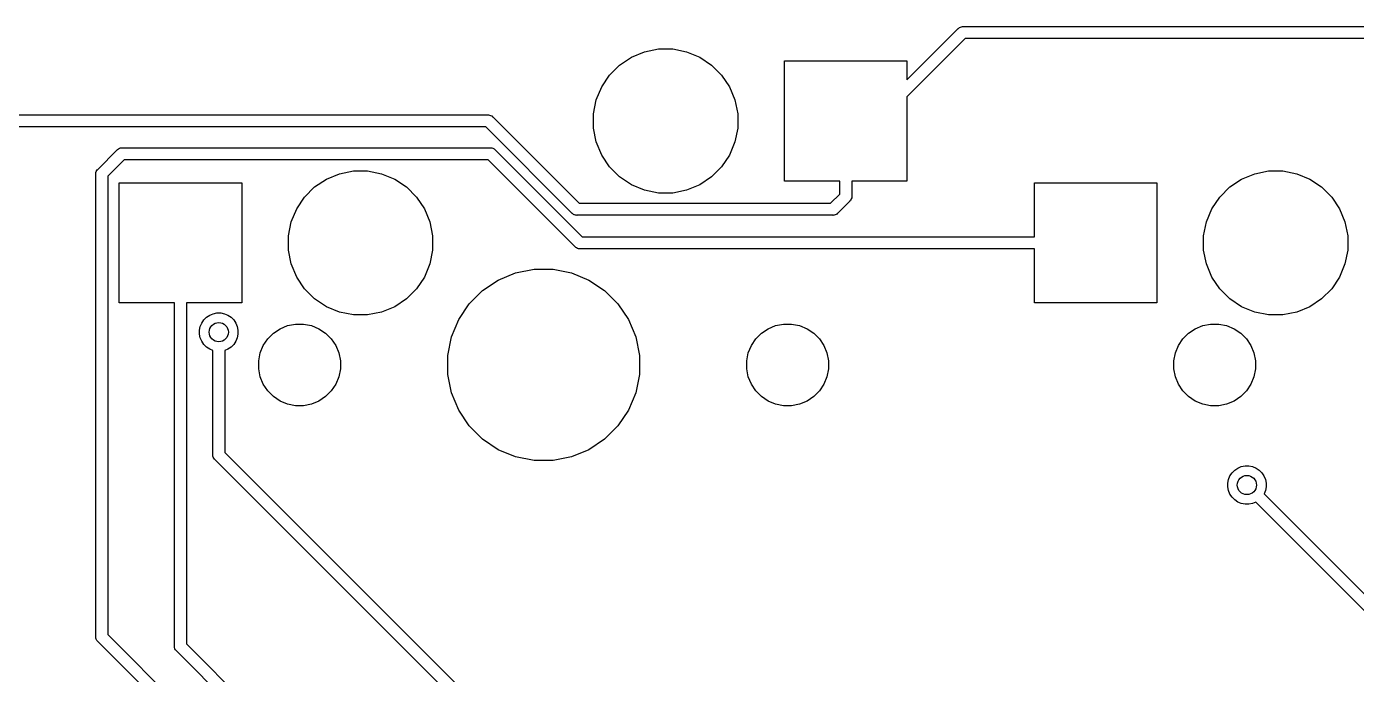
# Model space of a CAD drawing. Extents: x 1.2 to 14.9, y -4.9 to -0.3.
# Drawn here: x 9.416 to 10.506, y -0.989 to -0.458 of the extents above; entities that cross this region are included whole.
import ezdxf

# ---------------------------------------------------------------- set-up
doc = ezdxf.new("R2010")
doc.units = 0
doc.header["$MEASUREMENT"] = 0
doc.layers.add('BLACK', color=7, linetype='CONTINUOUS')

msp = doc.modelspace()

# ---------------------------------------------------------------- linework, layer by layer
at = {"layer": 'BLACK', "linetype": 'CONTINUOUS'}
for p, q in [((10.1816, -0.457983), (10.1825, -0.457701)), ((10.1825, -0.457701), (10.1833, -0.45763)), ((10.1833, -0.45763), (10.1835, -0.457606)), ((10.1833, -0.45763), (10.1833, -0.45763)), ((10.1835, -0.457606), (10.1837, -0.45763)), ((10.1837, -0.45763), (10.827, -0.45763)), ((10.1378, -0.501265), (10.1799, -0.459242)), ((10.1855, -0.467472), (10.1378, -0.515184)), ((10.1799, -0.459242), (10.18, -0.459055)), ((10.18, -0.459055), (10.1802, -0.458901)), ((10.1802, -0.458901), (10.1808, -0.45844)), ((10.1802, -0.458901), (10.1802, -0.458901)), ((10.1808, -0.45844), (10.1816, -0.457983)), ((10.1808, -0.45844), (10.1808, -0.45844)), ((10.1808, -0.45844), (10.1808, -0.45844)), ((10.8252, -0.467472), (10.1855, -0.467472)), ((9.91203, -0.482666), (9.92277, -0.478214)), ((9.92277, -0.478214), (9.93418, -0.475945)), ((9.93418, -0.475945), (9.94582, -0.475945)), ((9.94582, -0.475945), (9.95723, -0.478214)), ((9.95723, -0.478214), (9.96797, -0.482666)), ((9.89413, -0.497355), (9.90235, -0.489129)), ((9.90235, -0.489129), (9.91203, -0.482666)), ((9.96797, -0.482666), (9.97765, -0.489129)), ((9.97765, -0.489129), (9.98587, -0.497355)), ((10.0374, -0.584213), (10.0374, -0.485787)), ((10.0374, -0.485787), (10.1378, -0.485787)), ((10.1378, -0.485787), (10.1378, -0.501265)), ((9.88767, -0.507027), (9.89413, -0.497355)), ((9.98587, -0.497355), (9.99233, -0.507027)), ((9.88321, -0.517774), (9.88767, -0.507027)), ((9.99233, -0.507027), (9.99679, -0.517774)), ((9.88094, -0.529184), (9.88321, -0.517774)), ((9.99679, -0.517774), (9.99906, -0.529184)), ((10.1378, -0.515184), (10.1378, -0.584213)), ((9.38783, -0.530079), (9.79449, -0.530079)), ((9.79449, -0.530079), (9.79473, -0.530055)), ((9.79473, -0.530055), (9.79497, -0.530079)), ((9.79497, -0.530079), (9.79497, -0.530079)), ((9.79497, -0.530079), (9.7957, -0.53015)), ((9.7957, -0.53015), (9.79662, -0.530431)), ((9.79662, -0.530431), (9.79748, -0.530888)), ((9.79748, -0.530888), (9.79823, -0.531503)), ((9.79823, -0.531503), (9.79838, -0.531691)), ((9.79838, -0.531691), (9.86921, -0.60252)), ((9.88094, -0.540816), (9.88094, -0.529184)), ((9.99906, -0.529184), (9.99906, -0.540816)), ((9.79269, -0.539921), (9.38783, -0.539921)), ((9.86352, -0.61075), (9.79269, -0.539921)), ((9.88321, -0.552226), (9.88094, -0.540816)), ((9.99906, -0.540816), (9.99679, -0.552226)), ((9.88767, -0.562973), (9.88321, -0.552226)), ((9.99679, -0.552226), (9.99233, -0.562973)), ((9.47464, -0.574668), (9.49063, -0.558683)), ((9.49063, -0.558683), (9.49078, -0.558495)), ((9.49078, -0.558495), (9.49097, -0.558342)), ((9.49097, -0.558342), (9.49153, -0.557881)), ((9.49097, -0.558342), (9.49097, -0.558342)), ((9.49153, -0.55788), (9.49238, -0.557424)), ((9.49153, -0.557881), (9.49153, -0.55788)), ((9.49153, -0.557881), (9.49153, -0.557881)), ((9.49238, -0.557424), (9.49331, -0.557142)), ((9.49331, -0.557142), (9.49403, -0.557071)), ((9.49403, -0.557071), (9.49428, -0.557047)), ((9.49403, -0.557071), (9.49403, -0.557071)), ((9.49428, -0.557047), (9.49452, -0.557071)), ((9.49452, -0.557071), (9.79641, -0.557071)), ((9.79641, -0.557071), (9.79665, -0.557047)), ((9.79665, -0.557047), (9.79689, -0.557071)), ((9.79689, -0.557071), (9.79689, -0.557071)), ((9.79689, -0.557071), (9.79761, -0.557142)), ((9.79761, -0.557142), (9.79854, -0.557424)), ((9.79854, -0.557424), (9.7994, -0.55788)), ((9.7994, -0.55788), (9.80015, -0.558495)), ((9.80015, -0.558495), (9.8003, -0.558683)), ((9.8003, -0.558683), (9.8717, -0.630079)), ((9.89413, -0.572645), (9.88767, -0.562973)), ((9.99233, -0.562973), (9.98587, -0.572645)), ((9.47303, -0.578077), (9.4731, -0.577354)), ((9.4731, -0.577354), (9.47338, -0.576427)), ((9.47338, -0.576427), (9.47384, -0.575572)), ((9.47384, -0.575572), (9.47445, -0.574822)), ((9.47445, -0.574822), (9.47464, -0.574668)), ((9.49631, -0.566913), (9.48287, -0.580357)), ((9.79461, -0.566913), (9.49631, -0.566913)), ((9.67277, -0.578214), (9.68418, -0.575945)), ((9.68418, -0.575945), (9.69582, -0.575945)), ((9.69582, -0.575945), (9.70723, -0.578214)), ((9.86601, -0.638309), (9.79461, -0.566913)), ((9.90235, -0.580871), (9.89413, -0.572645)), ((9.98587, -0.572645), (9.97765, -0.580871)), ((10.4228, -0.578214), (10.4342, -0.575945)), ((10.4342, -0.575945), (10.4458, -0.575945)), ((10.4458, -0.575945), (10.4572, -0.578214)), ((9.473, -0.578319), (9.47303, -0.578078)), ((9.47303, -0.57856), (9.473, -0.578319)), ((9.47303, -0.578078), (9.47303, -0.578077)), ((9.47303, -0.957861), (9.47303, -0.57856)), ((9.48287, -0.580357), (9.48287, -0.956064)), ((9.49217, -0.684213), (9.49217, -0.585787)), ((9.49217, -0.585787), (9.59256, -0.585787)), ((9.59256, -0.585787), (9.59256, -0.684213)), ((9.65235, -0.589129), (9.66203, -0.582666)), ((9.66203, -0.582666), (9.67277, -0.578214)), ((9.70723, -0.578214), (9.71797, -0.582666)), ((9.71797, -0.582666), (9.72765, -0.589129)), ((9.91203, -0.587334), (9.90235, -0.580871)), ((9.92277, -0.591786), (9.91203, -0.587334)), ((9.96797, -0.587334), (9.95723, -0.591786)), ((9.97765, -0.580871), (9.96797, -0.587334)), ((10.0827, -0.584213), (10.0374, -0.584213)), ((10.0827, -0.594981), (10.0827, -0.584213)), ((10.1378, -0.584213), (10.0926, -0.584213)), ((10.0926, -0.584213), (10.0926, -0.596779)), ((10.2422, -0.630079), (10.2422, -0.585787)), ((10.2422, -0.585787), (10.3426, -0.585787)), ((10.3426, -0.585787), (10.3426, -0.684213)), ((10.4024, -0.589129), (10.412, -0.582666)), ((10.412, -0.582666), (10.4228, -0.578214)), ((10.4572, -0.578214), (10.468, -0.582666)), ((10.468, -0.582666), (10.4776, -0.589129)), ((9.63767, -0.607027), (9.64413, -0.597355)), ((9.64413, -0.597355), (9.65235, -0.589129)), ((9.72765, -0.589129), (9.73587, -0.597355)), ((9.73587, -0.597355), (9.74233, -0.607027)), ((9.93418, -0.594055), (9.92277, -0.591786)), ((9.94582, -0.594055), (9.93418, -0.594055)), ((9.95723, -0.591786), (9.94582, -0.594055)), ((10.0752, -0.60252), (10.0827, -0.594981)), ((10.0922, -0.598912), (10.0917, -0.599767)), ((10.0925, -0.597984), (10.0922, -0.598912)), ((10.0926, -0.597261), (10.0925, -0.597984)), ((10.0926, -0.596779), (10.0926, -0.59702)), ((10.0926, -0.59702), (10.0926, -0.597261)), ((10.0926, -0.597261), (10.0926, -0.597261)), ((10.3877, -0.607027), (10.3941, -0.597355)), ((10.3941, -0.597355), (10.4024, -0.589129)), ((10.4776, -0.589129), (10.4859, -0.597355)), ((10.4859, -0.597355), (10.4923, -0.607027)), ((9.63321, -0.617774), (9.63767, -0.607027)), ((9.74233, -0.607027), (9.74679, -0.617774)), ((9.86921, -0.60252), (10.0752, -0.60252)), ((10.0909, -0.60067), (10.0809, -0.61075)), ((10.0911, -0.600516), (10.0909, -0.60067)), ((10.0913, -0.600329), (10.0911, -0.600516)), ((10.0917, -0.599865), (10.0913, -0.600329)), ((10.0913, -0.600329), (10.0913, -0.600329)), ((10.0917, -0.599767), (10.0917, -0.599865)), ((10.3832, -0.617774), (10.3877, -0.607027)), ((10.4923, -0.607027), (10.4968, -0.617774)), ((9.63094, -0.629184), (9.63321, -0.617774)), ((9.74679, -0.617774), (9.74906, -0.629184)), ((9.86368, -0.610938), (9.86352, -0.61075)), ((9.86386, -0.611092), (9.86368, -0.610938)), ((9.86443, -0.611553), (9.86386, -0.611092)), ((9.86516, -0.611944), (9.86443, -0.611553)), ((9.86528, -0.61201), (9.86516, -0.611944)), ((9.86621, -0.612291), (9.86528, -0.61201)), ((9.86693, -0.612362), (9.86621, -0.612291)), ((9.86717, -0.612386), (9.86693, -0.612362)), ((9.86693, -0.612362), (9.86693, -0.612362)), ((9.86741, -0.612362), (9.86717, -0.612386)), ((10.077, -0.612362), (9.86741, -0.612362)), ((10.0772, -0.612386), (10.077, -0.612362)), ((10.0775, -0.612362), (10.0772, -0.612386)), ((10.0782, -0.612291), (10.0775, -0.612362)), ((10.0775, -0.612362), (10.0775, -0.612362)), ((10.0791, -0.61201), (10.0782, -0.612291)), ((10.08, -0.611553), (10.0791, -0.61201)), ((10.0807, -0.610938), (10.08, -0.611553)), ((10.0809, -0.61075), (10.0807, -0.610938)), ((10.3809, -0.629184), (10.3832, -0.617774)), ((10.4968, -0.617774), (10.4991, -0.629184)), ((9.63094, -0.640816), (9.63094, -0.629184)), ((9.74906, -0.629184), (9.74906, -0.640816)), ((9.8717, -0.630079), (10.2422, -0.630079)), ((10.3809, -0.640816), (10.3809, -0.629184)), ((10.4991, -0.629184), (10.4991, -0.640816)), ((9.63321, -0.652226), (9.63094, -0.640816)), ((9.74906, -0.640816), (9.74679, -0.652226)), ((9.86616, -0.638497), (9.86601, -0.638309)), ((9.86635, -0.63865), (9.86616, -0.638497)), ((9.86635, -0.638651), (9.86635, -0.63865)), ((9.86688, -0.639086), (9.86635, -0.638651)), ((9.86691, -0.639112), (9.86688, -0.639086)), ((9.86777, -0.639569), (9.86691, -0.639112)), ((9.86869, -0.63985), (9.86777, -0.639569)), ((9.86942, -0.639921), (9.86869, -0.63985)), ((9.86966, -0.639945), (9.86942, -0.639921)), ((9.86942, -0.639921), (9.86942, -0.639921)), ((9.8699, -0.639921), (9.86966, -0.639945)), ((10.2422, -0.639921), (9.8699, -0.639921)), ((10.2422, -0.684213), (10.2422, -0.639921)), ((10.3832, -0.652226), (10.3809, -0.640816)), ((10.4991, -0.640816), (10.4968, -0.652226)), ((9.63767, -0.662973), (9.63321, -0.652226)), ((9.74679, -0.652226), (9.74233, -0.662973)), ((10.3877, -0.662973), (10.3832, -0.652226)), ((10.4968, -0.652226), (10.4923, -0.662973)), ((9.64413, -0.672645), (9.63767, -0.662973)), ((9.74233, -0.662973), (9.73587, -0.672645)), ((9.80282, -0.665434), (9.8171, -0.659517)), ((9.8171, -0.659517), (9.83227, -0.6565)), ((9.83227, -0.6565), (9.84773, -0.6565)), ((9.84773, -0.6565), (9.8629, -0.659517)), ((9.8629, -0.659517), (9.87718, -0.665434)), ((10.3941, -0.672645), (10.3877, -0.662973)), ((10.4923, -0.662973), (10.4859, -0.672645)), ((9.65235, -0.680871), (9.64413, -0.672645)), ((9.73587, -0.672645), (9.72765, -0.680871)), ((9.77903, -0.684959), (9.78996, -0.674025)), ((9.78996, -0.674025), (9.80282, -0.665434)), ((9.87718, -0.665434), (9.89004, -0.674025)), ((9.89004, -0.674025), (9.90097, -0.684959)), ((10.4024, -0.680871), (10.3941, -0.672645)), ((10.4859, -0.672645), (10.4776, -0.680871)), ((9.53744, -0.684213), (9.49217, -0.684213)), ((9.53744, -0.96555), (9.53744, -0.684213)), ((9.59256, -0.684213), (9.54728, -0.684213)), ((9.54728, -0.684213), (9.54728, -0.963753)), ((9.66203, -0.687334), (9.65235, -0.680871)), ((9.72765, -0.680871), (9.71797, -0.687334)), ((9.77043, -0.697816), (9.77903, -0.684959)), ((9.90097, -0.684959), (9.90957, -0.697816)), ((10.3426, -0.684213), (10.2422, -0.684213)), ((10.412, -0.687334), (10.4024, -0.680871)), ((10.4776, -0.680871), (10.468, -0.687334)), ((9.56156, -0.698111), (9.56376, -0.695917)), ((9.56376, -0.695917), (9.56634, -0.694194)), ((9.56634, -0.694194), (9.5692, -0.693007)), ((9.5692, -0.693007), (9.57224, -0.692402)), ((9.57224, -0.692402), (9.57535, -0.692402)), ((9.57535, -0.692402), (9.57839, -0.693007)), ((9.57839, -0.693007), (9.58125, -0.694194)), ((9.58125, -0.694194), (9.58383, -0.695917)), ((9.58383, -0.695917), (9.58603, -0.698111)), ((9.67277, -0.691786), (9.66203, -0.687334)), ((9.68418, -0.694055), (9.67277, -0.691786)), ((9.69582, -0.694055), (9.68418, -0.694055)), ((9.70723, -0.691786), (9.69582, -0.694055)), ((9.71797, -0.687334), (9.70723, -0.691786)), ((10.4228, -0.691786), (10.412, -0.687334)), ((10.4342, -0.694055), (10.4228, -0.691786)), ((10.4458, -0.694055), (10.4342, -0.694055)), ((10.4572, -0.691786), (10.4458, -0.694055)), ((10.468, -0.687334), (10.4572, -0.691786)), ((9.55805, -0.706599), (9.55865, -0.703556)), ((9.55805, -0.709701), (9.55805, -0.706599)), ((9.55865, -0.703556), (9.55984, -0.70069)), ((9.55984, -0.70069), (9.56156, -0.698111)), ((9.58603, -0.698111), (9.58775, -0.70069)), ((9.58775, -0.70069), (9.58894, -0.703556)), ((9.58894, -0.703556), (9.58954, -0.706599)), ((9.58954, -0.706599), (9.58954, -0.709701)), ((9.61864, -0.708979), (9.62413, -0.705313)), ((9.62413, -0.705313), (9.63023, -0.702787)), ((9.63023, -0.702787), (9.6367, -0.7015)), ((9.6367, -0.7015), (9.6433, -0.7015)), ((9.6433, -0.7015), (9.64977, -0.702787)), ((9.64977, -0.702787), (9.65587, -0.705313)), ((9.65587, -0.705313), (9.66136, -0.708979)), ((9.76452, -0.712102), (9.77043, -0.697816)), ((9.90957, -0.697816), (9.91548, -0.712102)), ((10.0186, -0.708979), (10.0241, -0.705313)), ((10.0241, -0.705313), (10.0302, -0.702787)), ((10.0302, -0.702787), (10.0367, -0.7015)), ((10.0367, -0.7015), (10.0433, -0.7015)), ((10.0433, -0.7015), (10.0498, -0.702787)), ((10.0498, -0.702787), (10.0559, -0.705313)), ((10.0559, -0.705313), (10.0614, -0.708979)), ((10.3686, -0.708979), (10.3741, -0.705313)), ((10.3741, -0.705313), (10.3802, -0.702787)), ((10.3802, -0.702787), (10.3867, -0.7015)), ((10.3867, -0.7015), (10.3933, -0.7015)), ((10.3933, -0.7015), (10.3998, -0.702787)), ((10.3998, -0.702787), (10.4059, -0.705313)), ((10.4059, -0.705313), (10.4114, -0.708979)), ((9.55865, -0.712743), (9.55805, -0.709701)), ((9.55984, -0.715609), (9.55865, -0.712743)), ((9.56156, -0.718188), (9.55984, -0.715609)), ((9.56376, -0.720382), (9.56156, -0.718188)), ((9.58603, -0.718188), (9.58383, -0.720382)), ((9.58775, -0.715609), (9.58603, -0.718188)), ((9.58894, -0.712743), (9.58775, -0.715609)), ((9.58954, -0.709701), (9.58894, -0.712743)), ((9.60779, -0.725228), (9.61031, -0.719132)), ((9.61031, -0.719132), (9.61398, -0.713645)), ((9.61398, -0.713645), (9.61864, -0.708979)), ((9.66136, -0.708979), (9.66602, -0.713645)), ((9.66602, -0.713645), (9.66969, -0.719132)), ((9.66969, -0.719132), (9.67221, -0.725228)), ((9.7615, -0.727268), (9.76452, -0.712102)), ((9.91548, -0.712102), (9.9185, -0.727268)), ((10.0078, -0.725228), (10.0103, -0.719132)), ((10.0103, -0.719132), (10.014, -0.713645)), ((10.014, -0.713645), (10.0186, -0.708979)), ((10.0614, -0.708979), (10.066, -0.713645)), ((10.066, -0.713645), (10.0697, -0.719132)), ((10.0697, -0.719132), (10.0722, -0.725228)), ((10.3578, -0.725228), (10.3603, -0.719132)), ((10.3603, -0.719132), (10.364, -0.713645)), ((10.364, -0.713645), (10.3686, -0.708979)), ((10.4114, -0.708979), (10.416, -0.713645)), ((10.416, -0.713645), (10.4197, -0.719132)), ((10.4197, -0.719132), (10.4222, -0.725228)), ((9.56634, -0.722105), (9.56376, -0.720382)), ((9.56887, -0.723157), (9.56634, -0.722105)), ((9.56887, -0.808542), (9.56887, -0.723157)), ((9.58125, -0.722105), (9.57872, -0.723157)), ((9.57872, -0.723157), (9.57872, -0.806745)), ((9.58383, -0.720382), (9.58125, -0.722105)), ((9.6065, -0.731701), (9.60779, -0.725228)), ((9.67221, -0.725228), (9.6735, -0.731701)), ((9.7615, -0.742732), (9.7615, -0.727268)), ((9.9185, -0.727268), (9.9185, -0.742732)), ((10.0065, -0.731701), (10.0078, -0.725228)), ((10.0722, -0.725228), (10.0735, -0.731701)), ((10.3565, -0.731701), (10.3578, -0.725228)), ((10.4222, -0.725228), (10.4235, -0.731701)), ((9.6065, -0.738299), (9.6065, -0.731701)), ((9.60779, -0.744772), (9.6065, -0.738299)), ((9.6735, -0.738299), (9.67221, -0.744772)), ((9.6735, -0.731701), (9.6735, -0.738299)), ((10.0065, -0.738299), (10.0065, -0.731701)), ((10.0078, -0.744772), (10.0065, -0.738299)), ((10.0735, -0.738299), (10.0722, -0.744772)), ((10.0735, -0.731701), (10.0735, -0.738299)), ((10.3565, -0.738299), (10.3565, -0.731701)), ((10.3578, -0.744772), (10.3565, -0.738299)), ((10.4235, -0.738299), (10.4222, -0.744772)), ((10.4235, -0.731701), (10.4235, -0.738299)), ((9.61031, -0.750868), (9.60779, -0.744772)), ((9.61398, -0.756355), (9.61031, -0.750868)), ((9.66969, -0.750868), (9.66602, -0.756355)), ((9.67221, -0.744772), (9.66969, -0.750868)), ((9.76452, -0.757898), (9.7615, -0.742732)), ((9.9185, -0.742732), (9.91548, -0.757898)), ((10.0103, -0.750868), (10.0078, -0.744772)), ((10.014, -0.756355), (10.0103, -0.750868)), ((10.0697, -0.750868), (10.066, -0.756355)), ((10.0722, -0.744772), (10.0697, -0.750868)), ((10.3603, -0.750868), (10.3578, -0.744772)), ((10.364, -0.756355), (10.3603, -0.750868)), ((10.4197, -0.750868), (10.416, -0.756355)), ((10.4222, -0.744772), (10.4197, -0.750868)), ((9.61864, -0.761021), (9.61398, -0.756355)), ((9.62413, -0.764687), (9.61864, -0.761021)), ((9.66136, -0.761021), (9.65587, -0.764687)), ((9.66602, -0.756355), (9.66136, -0.761021)), ((9.77043, -0.772184), (9.76452, -0.757898)), ((9.91548, -0.757898), (9.90957, -0.772184)), ((10.0186, -0.761021), (10.014, -0.756355)), ((10.0241, -0.764687), (10.0186, -0.761021)), ((10.0614, -0.761021), (10.0559, -0.764687)), ((10.066, -0.756355), (10.0614, -0.761021)), ((10.3686, -0.761021), (10.364, -0.756355)), ((10.3741, -0.764687), (10.3686, -0.761021)), ((10.4114, -0.761021), (10.4059, -0.764687)), ((10.416, -0.756355), (10.4114, -0.761021)), ((9.63023, -0.767213), (9.62413, -0.764687)), ((9.6367, -0.7685), (9.63023, -0.767213)), ((9.6433, -0.7685), (9.6367, -0.7685)), ((9.64977, -0.767213), (9.6433, -0.7685)), ((9.65587, -0.764687), (9.64977, -0.767213)), ((9.77903, -0.785041), (9.77043, -0.772184)), ((9.90957, -0.772184), (9.90097, -0.785041)), ((10.0302, -0.767213), (10.0241, -0.764687)), ((10.0367, -0.7685), (10.0302, -0.767213)), ((10.0433, -0.7685), (10.0367, -0.7685)), ((10.0498, -0.767213), (10.0433, -0.7685)), ((10.0559, -0.764687), (10.0498, -0.767213)), ((10.3802, -0.767213), (10.3741, -0.764687)), ((10.3867, -0.7685), (10.3802, -0.767213)), ((10.3933, -0.7685), (10.3867, -0.7685)), ((10.3998, -0.767213), (10.3933, -0.7685)), ((10.4059, -0.764687), (10.3998, -0.767213)), ((9.78996, -0.795975), (9.77903, -0.785041)), ((9.90097, -0.785041), (9.89004, -0.795975)), ((9.80282, -0.804566), (9.78996, -0.795975)), ((9.8171, -0.810483), (9.80282, -0.804566)), ((9.87718, -0.804566), (9.8629, -0.810483)), ((9.89004, -0.795975), (9.87718, -0.804566)), ((9.56885, -0.808783), (9.56887, -0.808542)), ((9.56887, -0.809025), (9.56885, -0.808783)), ((9.56895, -0.809748), (9.56887, -0.809025)), ((9.56887, -0.809025), (9.56887, -0.809025)), ((9.56923, -0.810676), (9.56895, -0.809748)), ((9.56968, -0.811531), (9.56923, -0.810676)), ((9.5703, -0.81228), (9.56968, -0.811531)), ((9.57049, -0.812434), (9.5703, -0.81228)), ((10.0197, -1.26166), (9.57049, -0.812434)), ((9.57872, -0.806745), (10.0279, -1.25597)), ((9.83227, -0.8135), (9.8171, -0.810483)), ((9.84773, -0.8135), (9.83227, -0.8135)), ((9.8629, -0.810483), (9.84773, -0.8135)), ((10.4013, -0.828922), (10.4025, -0.826056)), ((10.4025, -0.826056), (10.4042, -0.823477)), ((10.4042, -0.823477), (10.4064, -0.821283)), ((10.4064, -0.821283), (10.409, -0.81956)), ((10.409, -0.81956), (10.4118, -0.818373)), ((10.4118, -0.818373), (10.4149, -0.817768)), ((10.4149, -0.817768), (10.418, -0.817768)), ((10.418, -0.817768), (10.421, -0.818373)), ((10.421, -0.818373), (10.4239, -0.81956)), ((10.4239, -0.81956), (10.4265, -0.821283)), ((10.4265, -0.821283), (10.4287, -0.823477)), ((10.4287, -0.823477), (10.4304, -0.826056)), ((10.4304, -0.826056), (10.4316, -0.828922)), ((10.4007, -0.831965), (10.4013, -0.828922)), ((10.4007, -0.835067), (10.4007, -0.831965)), ((10.4013, -0.838109), (10.4007, -0.835067)), ((10.4025, -0.840975), (10.4013, -0.838109)), ((10.4316, -0.838109), (10.4305, -0.840648)), ((10.4316, -0.828922), (10.4322, -0.831965)), ((10.4322, -0.835067), (10.4316, -0.838109)), ((10.4322, -0.831965), (10.4322, -0.835067)), ((10.4042, -0.843555), (10.4025, -0.840975)), ((10.4064, -0.845748), (10.4042, -0.843555)), ((10.409, -0.847471), (10.4064, -0.845748)), ((10.4118, -0.848659), (10.409, -0.847471)), ((10.4149, -0.849264), (10.4118, -0.848659)), ((10.418, -0.849264), (10.4149, -0.849264)), ((10.421, -0.848659), (10.418, -0.849264)), ((10.4236, -0.847607), (10.421, -0.848659)), ((10.5214, -0.945423), (10.4236, -0.847607)), ((10.4305, -0.840648), (10.5271, -0.937193)), ((9.473, -0.958102), (9.47303, -0.957861)), ((9.4731, -0.959067), (9.473, -0.958102)), ((9.47338, -0.959995), (9.4731, -0.959067)), ((9.48287, -0.956064), (9.60887, -1.08207)), ((9.47384, -0.96085), (9.47338, -0.959995)), ((9.47426, -0.961366), (9.47384, -0.96085)), ((9.47445, -0.961599), (9.47426, -0.961366)), ((9.47464, -0.961753), (9.47445, -0.961599)), ((9.60064, -1.08775), (9.47464, -0.961753)), ((9.53742, -0.965791), (9.53744, -0.96555)), ((9.53751, -0.966756), (9.53742, -0.965791)), ((9.53779, -0.967684), (9.53751, -0.966756)), ((9.53825, -0.968539), (9.53779, -0.967684)), ((9.53861, -0.968974), (9.53825, -0.968539)), ((9.53887, -0.969288), (9.53861, -0.968974)), ((9.53905, -0.969442), (9.53887, -0.969288)), ((9.77695, -1.20734), (9.53905, -0.969442)), ((9.54728, -0.963753), (9.78391, -1.20038))]:
    msp.add_line(p, q, dxfattribs=at)
at = {"layer": 'BLACK'}
for centre in [(9.5738, -0.70815), (10.4164, -0.833516)]:
    msp.add_circle(centre, 0.007874, dxfattribs=at)

doc.saveas('drawing.dxf')
